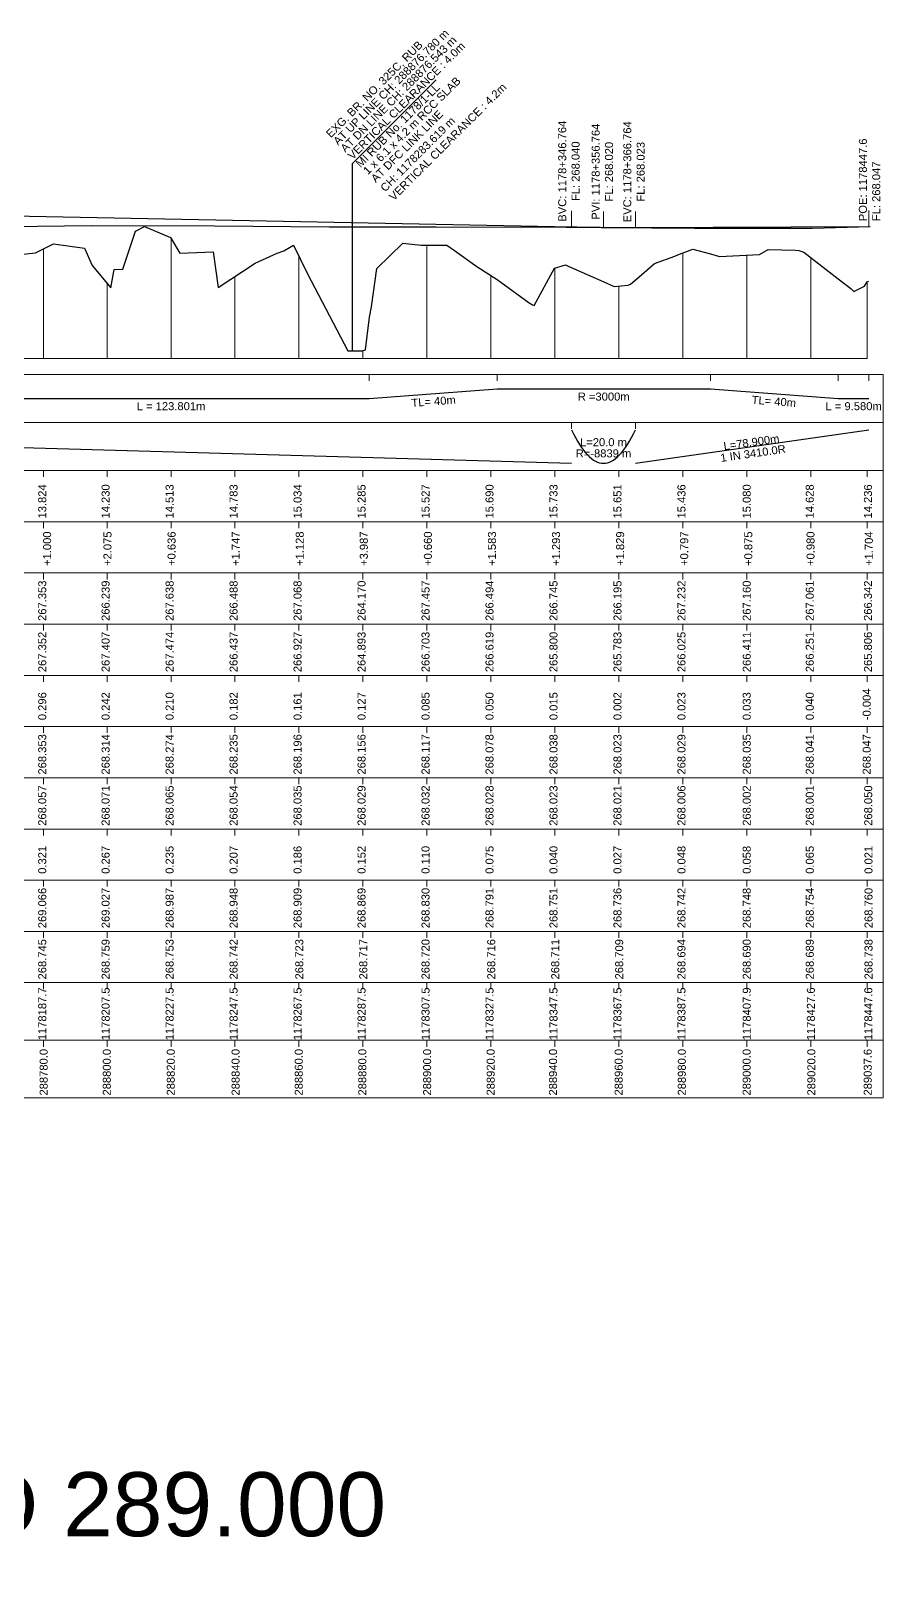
# Model space of a CAD drawing. Header units: metres. Extents: x 8131 to 21542, y -12378 to -11822.
# Drawn here: x 21275.2 to 21541.7, y -12377.9 to -11897.6 of the extents above; entities that cross this region are included whole.
import ezdxf
from ezdxf.enums import TextEntityAlignment as Align

# ---------------------------------------------------------------- set-up
doc = ezdxf.new("R2010")
doc.units = ezdxf.units.M
doc.header["$MEASUREMENT"] = 0
for name, color, linetype, lineweight in [('C-PROF-LABL-DG', 190, 'Continuous', 25), ('LS BVC-PVI-EVC TEXT', 190, 'Continuous', 0), ('LS DATUM X', 7, 'Continuous', 0), ('LS EXG IR CH', 7, 'Continuous', 0), ('LS EXG RL', 7, 'Continuous', 0), ('LS EXG. FL', 7, 'Continuous', 0), ('LS EXG. GL', 7, 'Continuous', 0), ('LS EXG. GL AT PRO. TOE', 7, 'Continuous', 0), ('LS FRAME', 7, 'Continuous', 0), ('LS PFL-EFL', 190, 'Continuous', 0), ('LS PRL-ERL', 190, 'Continuous', 0), ('LS PRO DFCC CHAINAGE', 190, 'Continuous', 0), ('LS PRO. DFCC CH', 190, 'Continuous', 0), ('LS PRO. FL', 190, 'Continuous', 0), ('LS PRO. RL', 190, 'Continuous', 0), ('LS PROFILE EXG FL', 7, 'Continuous', 25), ('LS PROFILE EXG GL', 7, 'Continuous', 30), ('LS PROFILE PRO FL', 190, 'Continuous', 30), ('LS TICKS', 7, 'Continuous', 0), ('LS TRACK CENTER', 190, 'Continuous', 0), ('Profile Grid', 7, 'Continuous', 0)]:
    doc.layers.add(name, color=color, linetype=linetype, lineweight=lineweight)
for name, color, linetype in [('LS HORIZONTAL ALIGNMENT', 190, 'Continuous'), ("LS LC'S", 7, 'Continuous'), ('LS VERTICAL ALIGNMENT', 190, 'Continuous'), ('ref text', 3, 'Continuous')]:
    doc.layers.add(name, color=color, linetype=linetype)
doc.styles.add('Arial', font='arial.ttf')
doc.styles.get("Standard").update_dxf_attribs({"font": 'arial.ttf'})
doc.styles.add('Style-Arial', font='arial.ttf')

msp = doc.modelspace()

# ---------------------------------------------------------------- linework, layer by layer
at = {"layer": 'LS BVC-PVI-EVC TEXT', "color": 190}
for p, q in [((21444.23, -11958.89), (21444.23, -11953.89)), ((21454.23, -11959.09), (21454.23, -11954.09)), ((21464.23, -11959.06), (21464.23, -11954.06)), ((21537.21, -11958.81), (21537.21, -11953.81))]:
    msp.add_line(p, q, dxfattribs=at)
at = {"layer": 'LS DATUM X', "color": 7, "linetype": 'Continuous', "lineweight": 0}
msp.add_line((21000, -12000), (21536.68, -12000), dxfattribs=at)
at = {"layer": 'LS FRAME', "color": 7, "linetype": 'Continuous', "lineweight": 0, "flags": 128}
for points in [[(20995, -12020), (21541.68, -12020), (21541.68, -12005), (20995, -12005), (20995, -12020)], [(20995, -12035), (21541.68, -12035), (21541.68, -12020), (20995, -12020), (20995, -12035)], [(20995, -12051), (21541.68, -12051), (21541.68, -12035), (20995, -12035), (20995, -12051)], [(20995, -12067), (21541.68, -12067), (21541.68, -12051), (20995, -12051), (20995, -12067)], [(20995, -12083), (21541.68, -12083), (21541.68, -12067), (20995, -12067), (20995, -12083)], [(20995, -12099), (21541.68, -12099), (21541.68, -12083), (20995, -12083), (20995, -12099)], [(20995, -12115), (21541.68, -12115), (21541.68, -12099), (20995, -12099), (20995, -12115)], [(20995, -12131), (21541.68, -12131), (21541.68, -12115), (20995, -12115), (20995, -12131)], [(20995, -12147), (21541.68, -12147), (21541.68, -12131), (20995, -12131), (20995, -12147)], [(20995, -12163), (21541.68, -12163), (21541.68, -12147), (20995, -12147), (20995, -12163)], [(20995, -12179), (21541.68, -12179), (21541.68, -12163), (20995, -12163), (20995, -12179)], [(20995, -12195), (21541.68, -12195), (21541.68, -12179), (20995, -12179), (20995, -12195)], [(20995, -12213), (21541.68, -12213), (21541.68, -12195), (20995, -12195), (20995, -12213)], [(20995, -12231), (21541.68, -12231), (21541.68, -12213), (20995, -12213), (20995, -12231)]]:
    msp.add_lwpolyline(points, close=True, dxfattribs=at)
at = {"layer": 'LS HORIZONTAL ALIGNMENT', "flags": 128}
msp.add_lwpolyline([(21000, -12013.31), (21037.76, -12016.1), (21037.76, -12016.1), (21207.95, -12016.1), (21207.95, -12016.1), (21257.95, -12012.5), (21257.95, -12012.5), (21380.96, -12012.5), (21380.96, -12012.5), (21420.96, -12009.5), (21420.96, -12009.5), (21487.63, -12009.5), (21487.63, -12009.5), (21527.63, -12012.5), (21527.63, -12012.5), (21537.21, -12012.5)], dxfattribs=at)
at = {"layer": "LS LC'S", "color": 190}
msp.add_lwpolyline([(21375.81, -11997.6), (21375.81, -11939.06), (21401.91, -11912.96)], dxfattribs=at)
at = {"layer": 'LS PROFILE EXG FL'}
msp.add_lwpolyline([(21000, -11953.07), (21023.41, -11953.99), (21053.18, -11955.39), (21080.01, -11955.39), (21107.44, -11957.56), (21149.7, -11959.24), (21187.51, -11959.69), (21220.59, -11959.61), (21251.74, -11958.93), (21294.33, -11958.44), (21332.64, -11958.57), (21368.48, -11958.9), (21401.93, -11958.85), (21442.57, -11958.95), (21482.71, -11959.26), (21519.54, -11959.28), (21537.62, -11958.77), (21537.62, -11958.77)], dxfattribs=at)
at = {"layer": 'LS PROFILE EXG GL', "flags": 128}
msp.add_lwpolyline([(21270.86, -11967.63), (21276.69, -11966.95), (21276.69, -11966.95), (21282.3, -11964.23), (21292.05, -11965.57), (21294.44, -11970.91), (21300.24, -11977.98), (21301.29, -11972.22), (21303.96, -11972.06), (21307.96, -11960.27), (21310.79, -11958.81), (21318.89, -11962.17), (21321.85, -11967.09), (21332.24, -11966.68), (21333.81, -11977.86), (21345.4, -11970.25), (21352.2, -11967.08), (21354.3, -11966.32), (21357.33, -11964.55), (21361.72, -11973.6), (21374.29, -11997.59), (21378.78, -11997.61), (21379.85, -11997.3), (21380.96, -11987.91), (21381.06, -11987.07), (21381.71, -11983.88), (21383.37, -11971.86), (21391.48, -11963.93), (21394.3, -11964.26), (21397.25, -11964.6), (21405.28, -11964.59), (21407.63, -11966.25), (21414.66, -11971.23), (21420.96, -11975.37), (21422.12, -11976.13), (21431.05, -11982.66), (21432.07, -11983.22), (21432.51, -11983.46), (21438.88, -11971.82), (21442.34, -11970.75), (21443.18, -11971.13), (21453.44, -11975.63), (21454.29, -11976.02), (21457.56, -11977.47), (21461.92, -11977.14), (21462.7, -11976.77), (21462.7, -11976.77), (21465.41, -11974.47), (21470.22, -11970.38), (21476.52, -11968.02), (21478, -11967.46), (21482.18, -11965.84), (21487.63, -11967.34), (21490.49, -11968.12), (21500.96, -11967.61), (21502.97, -11967.51), (21505.7, -11965.92), (21514.29, -11966.21), (21515.3, -11966.24), (21516.85, -11966.81), (21527.63, -11975.08), (21531.58, -11978.12), (21532.44, -11979.03), (21535.77, -11977.4), (21536.62, -11976.01), (21537.21, -11975.85)], dxfattribs=at)
at = {"layer": 'LS PROFILE PRO FL', "flags": 128}
msp.add_lwpolyline([(21078.78, -11951.7), (21444.23, -11958.89), (21444.65, -11958.9), (21445.08, -11958.91), (21445.5, -11958.92), (21445.93, -11958.92), (21446.36, -11958.93), (21446.78, -11958.94), (21447.21, -11958.95), (21447.63, -11958.95), (21448.06, -11958.96), (21448.48, -11958.97), (21448.91, -11958.97), (21449.33, -11958.98), (21449.76, -11958.98), (21450.19, -11958.99), (21450.61, -11959), (21451.04, -11959), (21451.46, -11959.01), (21451.89, -11959.01), (21452.31, -11959.01), (21452.74, -11959.02), (21453.16, -11959.02), (21453.59, -11959.03), (21454.02, -11959.03), (21454.44, -11959.03), (21454.87, -11959.04), (21455.29, -11959.04), (21455.72, -11959.04), (21456.14, -11959.05), (21456.57, -11959.05), (21456.99, -11959.05), (21457.42, -11959.05), (21457.85, -11959.05), (21458.27, -11959.06), (21458.7, -11959.06), (21459.12, -11959.06), (21459.55, -11959.06), (21459.97, -11959.06), (21460.4, -11959.06), (21460.82, -11959.06), (21461.25, -11959.06), (21461.68, -11959.06), (21462.1, -11959.06), (21462.53, -11959.06), (21462.95, -11959.06), (21463.38, -11959.06), (21463.8, -11959.06), (21464.23, -11959.06), (21537.21, -11958.81)], dxfattribs=at)
at = {"layer": 'LS TICKS', "color": 7, "linetype": 'Continuous', "lineweight": 0, "flags": 128}
for points in [[(21380.96, -12007), (21380.96, -12005)], [(21420.96, -12007), (21420.96, -12005)], [(21487.63, -12007), (21487.63, -12005)], [(21527.63, -12007), (21527.63, -12005)], [(21537.21, -12007), (21537.21, -12005)], [(21444.23, -12022), (21444.23, -12020)], [(21464.23, -12022), (21464.23, -12020)], [(21279.2, -12037), (21279.2, -12035)], [(21299.06, -12037), (21299.06, -12035)], [(21319.06, -12037), (21319.06, -12035)], [(21339.03, -12037), (21339.03, -12035)], [(21359.03, -12037), (21359.03, -12035)], [(21379.03, -12037), (21379.03, -12035)], [(21399.03, -12037), (21399.03, -12035)], [(21419.02, -12037), (21419.02, -12035)], [(21439.02, -12037), (21439.02, -12035)], [(21459.03, -12037), (21459.03, -12035)], [(21479.03, -12037), (21479.03, -12035)], [(21499.02, -12037), (21499.02, -12035)], [(21519.06, -12037), (21519.06, -12035)], [(21536.68, -12037), (21536.68, -12035)], [(21279.2, -12053), (21279.2, -12051)], [(21299.06, -12053), (21299.06, -12051)], [(21319.06, -12053), (21319.06, -12051)], [(21339.03, -12053), (21339.03, -12051)], [(21359.03, -12053), (21359.03, -12051)], [(21379.03, -12053), (21379.03, -12051)], [(21399.03, -12053), (21399.03, -12051)], [(21419.02, -12053), (21419.02, -12051)], [(21439.02, -12053), (21439.02, -12051)], [(21459.03, -12053), (21459.03, -12051)], [(21479.03, -12053), (21479.03, -12051)], [(21499.02, -12053), (21499.02, -12051)], [(21519.06, -12053), (21519.06, -12051)], [(21536.68, -12053), (21536.68, -12051)], [(21279.2, -12069), (21279.2, -12067)], [(21299.06, -12069), (21299.06, -12067)], [(21319.06, -12069), (21319.06, -12067)], [(21339.03, -12069), (21339.03, -12067)], [(21359.03, -12069), (21359.03, -12067)], [(21379.03, -12069), (21379.03, -12067)], [(21399.03, -12069), (21399.03, -12067)], [(21419.02, -12069), (21419.02, -12067)], [(21439.02, -12069), (21439.02, -12067)], [(21459.03, -12069), (21459.03, -12067)], [(21479.03, -12069), (21479.03, -12067)], [(21499.02, -12069), (21499.02, -12067)], [(21519.06, -12069), (21519.06, -12067)], [(21536.68, -12069), (21536.68, -12067)], [(21279.2, -12085), (21279.2, -12083)], [(21299.06, -12085), (21299.06, -12083)], [(21319.06, -12085), (21319.06, -12083)], [(21339.03, -12085), (21339.03, -12083)], [(21359.03, -12085), (21359.03, -12083)], [(21379.03, -12085), (21379.03, -12083)], [(21399.03, -12085), (21399.03, -12083)], [(21419.02, -12085), (21419.02, -12083)], [(21439.02, -12085), (21439.02, -12083)], [(21459.03, -12085), (21459.03, -12083)], [(21479.03, -12085), (21479.03, -12083)], [(21499.02, -12085), (21499.02, -12083)], [(21519.06, -12085), (21519.06, -12083)], [(21536.68, -12085), (21536.68, -12083)], [(21279.2, -12101), (21279.2, -12099)], [(21299.06, -12101), (21299.06, -12099)], [(21319.06, -12101), (21319.06, -12099)], [(21339.03, -12101), (21339.03, -12099)], [(21359.03, -12101), (21359.03, -12099)], [(21379.03, -12101), (21379.03, -12099)], [(21399.03, -12101), (21399.03, -12099)], [(21419.02, -12101), (21419.02, -12099)], [(21439.02, -12101), (21439.02, -12099)], [(21459.03, -12101), (21459.03, -12099)], [(21479.03, -12101), (21479.03, -12099)], [(21499.02, -12101), (21499.02, -12099)], [(21519.06, -12101), (21519.06, -12099)], [(21536.68, -12101), (21536.68, -12099)], [(21279.2, -12117), (21279.2, -12115)], [(21299.06, -12117), (21299.06, -12115)], [(21319.06, -12117), (21319.06, -12115)], [(21339.03, -12117), (21339.03, -12115)], [(21359.03, -12117), (21359.03, -12115)], [(21379.03, -12117), (21379.03, -12115)], [(21399.03, -12117), (21399.03, -12115)], [(21419.02, -12117), (21419.02, -12115)], [(21439.02, -12117), (21439.02, -12115)], [(21459.03, -12117), (21459.03, -12115)], [(21479.03, -12117), (21479.03, -12115)], [(21499.02, -12117), (21499.02, -12115)], [(21519.06, -12117), (21519.06, -12115)], [(21536.68, -12117), (21536.68, -12115)], [(21279.2, -12133), (21279.2, -12131)], [(21299.06, -12133), (21299.06, -12131)], [(21319.06, -12133), (21319.06, -12131)], [(21339.03, -12133), (21339.03, -12131)], [(21359.03, -12133), (21359.03, -12131)], [(21379.03, -12133), (21379.03, -12131)], [(21399.03, -12133), (21399.03, -12131)], [(21419.02, -12133), (21419.02, -12131)], [(21439.02, -12133), (21439.02, -12131)], [(21459.03, -12133), (21459.03, -12131)], [(21479.03, -12133), (21479.03, -12131)], [(21499.02, -12133), (21499.02, -12131)], [(21519.06, -12133), (21519.06, -12131)], [(21536.68, -12133), (21536.68, -12131)], [(21279.2, -12149), (21279.2, -12147)], [(21299.06, -12149), (21299.06, -12147)], [(21319.06, -12149), (21319.06, -12147)], [(21339.03, -12149), (21339.03, -12147)], [(21359.03, -12149), (21359.03, -12147)], [(21379.03, -12149), (21379.03, -12147)], [(21399.03, -12149), (21399.03, -12147)], [(21419.02, -12149), (21419.02, -12147)], [(21439.02, -12149), (21439.02, -12147)], [(21459.03, -12149), (21459.03, -12147)], [(21479.03, -12149), (21479.03, -12147)], [(21499.02, -12149), (21499.02, -12147)], [(21519.06, -12149), (21519.06, -12147)], [(21536.68, -12149), (21536.68, -12147)], [(21279.2, -12165), (21279.2, -12163)], [(21299.06, -12165), (21299.06, -12163)], [(21319.06, -12165), (21319.06, -12163)], [(21339.03, -12165), (21339.03, -12163)], [(21359.03, -12165), (21359.03, -12163)], [(21379.03, -12165), (21379.03, -12163)], [(21399.03, -12165), (21399.03, -12163)], [(21419.02, -12165), (21419.02, -12163)], [(21439.02, -12165), (21439.02, -12163)], [(21459.03, -12165), (21459.03, -12163)], [(21479.03, -12165), (21479.03, -12163)], [(21499.02, -12165), (21499.02, -12163)], [(21519.06, -12165), (21519.06, -12163)], [(21536.68, -12165), (21536.68, -12163)], [(21279.2, -12181), (21279.2, -12179)], [(21299.06, -12181), (21299.06, -12179)], [(21319.06, -12181), (21319.06, -12179)], [(21339.03, -12181), (21339.03, -12179)], [(21359.03, -12181), (21359.03, -12179)], [(21379.03, -12181), (21379.03, -12179)], [(21399.03, -12181), (21399.03, -12179)], [(21419.02, -12181), (21419.02, -12179)], [(21439.02, -12181), (21439.02, -12179)], [(21459.03, -12181), (21459.03, -12179)], [(21479.03, -12181), (21479.03, -12179)], [(21499.02, -12181), (21499.02, -12179)], [(21519.06, -12181), (21519.06, -12179)], [(21536.68, -12181), (21536.68, -12179)], [(21279.2, -12197), (21279.2, -12195)], [(21299.06, -12197), (21299.06, -12195)], [(21319.06, -12197), (21319.06, -12195)], [(21339.03, -12197), (21339.03, -12195)], [(21359.03, -12197), (21359.03, -12195)], [(21379.03, -12197), (21379.03, -12195)], [(21399.03, -12197), (21399.03, -12195)], [(21419.02, -12197), (21419.02, -12195)], [(21439.02, -12197), (21439.02, -12195)], [(21459.03, -12197), (21459.03, -12195)], [(21479.03, -12197), (21479.03, -12195)], [(21499.02, -12197), (21499.02, -12195)], [(21519.06, -12197), (21519.06, -12195)], [(21536.68, -12197), (21536.68, -12195)], [(21279.2, -12215), (21279.2, -12213)], [(21299.06, -12215), (21299.06, -12213)], [(21319.06, -12215), (21319.06, -12213)], [(21339.03, -12215), (21339.03, -12213)], [(21359.03, -12215), (21359.03, -12213)], [(21379.03, -12215), (21379.03, -12213)], [(21399.03, -12215), (21399.03, -12213)], [(21419.02, -12215), (21419.02, -12213)], [(21439.02, -12215), (21439.02, -12213)], [(21459.03, -12215), (21459.03, -12213)], [(21479.03, -12215), (21479.03, -12213)], [(21499.02, -12215), (21499.02, -12213)], [(21519.06, -12215), (21519.06, -12213)], [(21536.68, -12215), (21536.68, -12213)]]:
    msp.add_lwpolyline(points, dxfattribs=at)
at = {"layer": 'LS VERTICAL ALIGNMENT', "flags": 128}
for points in [[(21078.78, -12022.25), (21444.23, -12032.75)], [(21444.23, -12022.25), (21444.85, -12023.52), (21445.48, -12024.71), (21446.1, -12025.82), (21446.73, -12026.84), (21447.35, -12027.79), (21447.98, -12028.65), (21448.6, -12029.43), (21449.23, -12030.13), (21449.85, -12030.74), (21450.48, -12031.27), (21451.1, -12031.72), (21451.73, -12032.09), (21452.35, -12032.38), (21452.98, -12032.59), (21453.6, -12032.71), (21454.85, -12032.71), (21455.48, -12032.59), (21456.1, -12032.38), (21456.73, -12032.09), (21457.35, -12031.72), (21457.98, -12031.27), (21458.6, -12030.74), (21459.23, -12030.13), (21459.85, -12029.43), (21460.48, -12028.65), (21461.1, -12027.79), (21461.73, -12026.84), (21462.35, -12025.82), (21462.98, -12024.71), (21463.6, -12023.52), (21464.23, -12022.25)], [(21464.23, -12032.75), (21537.21, -12022.25)]]:
    msp.add_lwpolyline(points, dxfattribs=at)
at = {"layer": 'Profile Grid', "flags": 128}
for points in [[(21319.06, -12000), (21319.06, -11962.45)], [(21399.03, -12000), (21399.03, -11964.6)], [(21279.2, -12000), (21279.2, -11965.73)], [(21359.03, -12000), (21359.03, -11968.06)], [(21479.03, -12000), (21479.03, -11967.06)], [(21499.02, -12000), (21499.02, -11967.7)], [(21519.06, -12000), (21519.06, -11968.51)], [(21339.03, -12000), (21339.03, -11974.43)], [(21419.02, -12000), (21419.02, -11974.09)], [(21439.02, -12000), (21439.02, -11971.78)], [(21299.06, -12000), (21299.06, -11976.54)], [(21459.03, -12000), (21459.03, -11977.36)], [(21536.68, -12000), (21536.68, -11976)], [(21379.03, -12000), (21379.03, -11997.54)]]:
    msp.add_lwpolyline(points, dxfattribs=at)

# ---------------------------------------------------------------- texts
at = {"layer": 'C-PROF-LABL-DG', "color": 190, "linetype": 'Continuous', "lineweight": 25, "char_height": 2.5, "attachment_point": 5, "rotation": 90, "style": 'Arial'}
for s, insert in [('BVC: 1178+346.764\\PFL: 268.040', (21443.44, -11941.5)), ('EVC: 1178+366.764\\PFL: 268.023', (21463.77, -11941.67)), ('PVI: 1178+356.764\\PFL: 268.020', (21453.89, -11941.64))]:
    msp.add_mtext(s, dxfattribs=dict(at, insert=insert))
at = {"layer": 'C-PROF-LABL-DG', "color": 190, "linetype": 'Continuous', "lineweight": 25, "insert": (21537.41, -11943.77), "char_height": 2.5, "width": 26.674, "attachment_point": 5, "rotation": 90, "style": 'Arial'}
msp.add_mtext('\\pxql;POE: 1178447.6\\PFL: 268.047', dxfattribs=at)
at = {"layer": 'LS EXG IR CH', "lineweight": 0, "style": 'Style-Arial'}
for s, p in [('288780.0', (21279.23, -12215.7)), ('288800.0', (21298.97, -12215.7)), ('288820.0', (21318.97, -12215.7)), ('288840.0', (21339.23, -12215.7)), ('288860.0', (21358.97, -12215.7)), ('288880.0', (21378.84, -12215.7)), ('288900.0', (21399.1, -12215.7)), ('288920.0', (21418.97, -12215.7)), ('288940.0', (21438.45, -12215.7)), ('288960.0', (21458.97, -12215.7)), ('288980.0', (21478.71, -12215.7)), ('289000.0', (21498.97, -12215.7)), ('289020.0', (21519.2, -12215.7)), ('289037.6', (21536.82, -12215.7))]:
    msp.add_text(s, height=2.5, rotation=90, dxfattribs=at).set_placement(p, align=Align.MIDDLE_RIGHT)
at = {"layer": 'LS EXG RL', "style": 'Style-Arial'}
for s, p in [('268.745', (21280.05, -12194)), ('268.759', (21299.85, -12194)), ('268.753', (21319.85, -12194)), ('268.742', (21339.85, -12194)), ('268.723', (21360.39, -12194)), ('268.717', (21380.39, -12194)), ('268.720', (21399.85, -12194)), ('268.716', (21420.39, -12194)), ('268.711', (21440.39, -12194)), ('268.709', (21460.39, -12194)), ('268.694', (21479.85, -12194)), ('268.690', (21500.25, -12194)), ('268.689', (21519.95, -12194)), ('268.738', (21538.32, -12194))]:
    msp.add_text(s, height=2.5, rotation=90, dxfattribs=at).set_placement(p)
at = {"layer": 'LS EXG. FL', "style": 'Style-Arial'}
for s, p in [('268.057', (21280.05, -12146)), ('268.071', (21299.85, -12146)), ('268.065', (21319.85, -12146)), ('268.054', (21339.85, -12146)), ('268.035', (21359.85, -12146)), ('268.029', (21379.85, -12146)), ('268.032', (21399.85, -12146)), ('268.028', (21419.85, -12146)), ('268.023', (21439.85, -12146)), ('268.021', (21459.85, -12146)), ('268.006', (21479.85, -12146)), ('268.002', (21500.25, -12146)), ('268.001', (21519.95, -12146)), ('268.050', (21538.23, -12146))]:
    msp.add_text(s, height=2.5, rotation=90, dxfattribs=at).set_placement(p)
at = {"layer": 'LS EXG. GL', "style": 'Style-Arial'}
for s, p in [('267.353', (21280.05, -12082)), ('266.239', (21299.85, -12082)), ('267.638', (21319.85, -12082)), ('266.488', (21339.85, -12082)), ('267.068', (21359.85, -12082)), ('264.170', (21379.85, -12082)), ('267.457', (21399.85, -12082)), ('266.494', (21419.85, -12082)), ('266.745', (21439.85, -12082)), ('266.195', (21459.85, -12082)), ('267.232', (21479.85, -12082)), ('267.160', (21500.25, -12082)), ('267.061', (21519.95, -12082)), ('266.342', (21538.14, -12082))]:
    msp.add_text(s, height=2.5, rotation=90, dxfattribs=at).set_placement(p)
at = {"layer": 'LS EXG. GL AT PRO. TOE', "style": 'Style-Arial'}
for s, p in [('267.352', (21280.05, -12098)), ('267.407', (21299.85, -12098)), ('267.474', (21319.85, -12098)), ('266.437', (21339.85, -12098)), ('266.927', (21359.85, -12098)), ('264.893', (21379.85, -12098)), ('266.703', (21399.85, -12098)), ('266.619', (21419.85, -12098)), ('265.800', (21439.85, -12098)), ('265.783', (21459.85, -12098)), ('266.025', (21479.85, -12098)), ('266.411', (21500.25, -12098)), ('266.251', (21519.95, -12098)), ('265.806', (21538.14, -12098))]:
    msp.add_text(s, height=2.5, rotation=90, dxfattribs=at).set_placement(p)
at = {"layer": 'LS HORIZONTAL ALIGNMENT', "char_height": 2.5, "attachment_point": 5, "line_spacing_factor": 0.6, "style": 'Style-Arial'}
for insert, rotation in [((21401.11, -12013.41), 4.2892), ((21507.48, -12013.41), 355.7108)]:
    msp.add_mtext('TL= 40m', dxfattribs=dict(at, insert=insert, rotation=rotation))
for s, insert in [('R =3000m', (21454.29, -12011.92)), ('L = 123.801m', (21319.06, -12014.92)), ('L = 9.580m', (21532.42, -12014.92))]:
    msp.add_mtext(s, dxfattribs=dict(at, insert=insert))
at = {"layer": "LS LC'S"}
for s, p in [('AT UP LINE CH: 288876.780 m', (21371.26, -11933.52)), ('EXG. BR. NO. 325C, RUB', (21368.99, -11931.24)), ('AT DN LINE CH: 288876.543 m', (21373.54, -11935.79)), ('VERTICAL CLEARANCE : 4.0m ', (21375.81, -11938.06))]:
    msp.add_text(s, height=2.5, rotation=45, dxfattribs=at).set_placement(p)
at = {"layer": "LS LC'S", "color": 190}
for s, p in [('1 x 6.1 x 4.2 m RCC SLAB', (21380.6, -11942.77)), ('MI RUB No. 1178/1-LL', (21378.31, -11940.56)), ('VERTICAL CLEARANCE : 4.2m ', (21388.71, -11950.92))]:
    msp.add_text(s, height=2.5, rotation=45, dxfattribs=at).set_placement(p)
at = {"layer": "LS LC'S", "color": 190, "insert": (21381.28, -11943.42), "char_height": 2.5, "width": 61.3197, "attachment_point": 1, "rotation": 45}
msp.add_mtext('\\pxsm1;AT DFC LINK LINE \\PCH: 1178283.619 m', dxfattribs=at)
at = {"layer": 'LS PFL-EFL', "style": 'Style-Arial'}
for s, p in [('-0.004', (21537.75, -12113)), ('0.296', (21280.05, -12113)), ('0.242', (21299.85, -12113)), ('0.210', (21319.85, -12113)), ('0.182', (21339.85, -12113)), ('0.161', (21359.85, -12113)), ('0.127', (21379.85, -12113)), ('0.085', (21399.85, -12113)), ('0.050', (21419.85, -12113)), ('0.015', (21439.85, -12113)), ('0.002', (21459.85, -12113)), ('0.023', (21479.85, -12113)), ('0.033', (21500.25, -12113)), ('0.040', (21519.95, -12113))]:
    msp.add_text(s, height=2.5, rotation=90, dxfattribs=at).set_placement(p)
at = {"layer": 'LS PRL-ERL', "style": 'Style-Arial'}
for s, p in [('0.110', (21399.85, -12161)), ('0.040', (21439.85, -12161)), ('0.321', (21280.05, -12161)), ('0.267', (21299.85, -12161)), ('0.235', (21319.85, -12161)), ('0.207', (21339.85, -12161)), ('0.186', (21359.85, -12161)), ('0.152', (21379.85, -12161)), ('0.075', (21419.85, -12161)), ('0.027', (21459.85, -12161)), ('0.048', (21479.85, -12161)), ('0.058', (21500.25, -12161)), ('0.065', (21519.95, -12161)), ('0.021', (21538.31, -12161))]:
    msp.add_text(s, height=2.5, rotation=90, dxfattribs=at).set_placement(p)
at = {"layer": 'LS PRO DFCC CHAINAGE', "style": 'Style-Arial'}
for s, p in [('+1.000', (21281.57, -12064.82)), ('+2.075', (21300.44, -12064.82)), ('+0.636', (21320.47, -12064.82)), ('+1.747', (21340.5, -12064.82)), ('+1.128', (21360.53, -12064.82)), ('+3.987', (21380.56, -12064.82)), ('+0.660', (21400.59, -12064.82)), ('+1.583', (21420.62, -12064.82)), ('+1.293', (21440.65, -12064.82)), ('+1.829', (21460.68, -12064.82)), ('+0.797', (21480.71, -12064.82)), ('+0.875', (21500.74, -12064.82)), ('+0.980', (21520.19, -12064.82)), ('+1.704', (21538.41, -12064.82))]:
    msp.add_text(s, height=2.5, rotation=90, dxfattribs=at).set_placement(p)
at = {"layer": 'LS PRO. DFCC CH', "style": 'Style-Arial'}
for s, p in [('1178187.7', (21280.05, -12213)), ('1178207.5', (21299.85, -12213)), ('1178227.5', (21319.85, -12213)), ('1178247.5', (21339.85, -12213)), ('1178267.5', (21359.85, -12213)), ('1178287.5', (21379.85, -12213)), ('1178307.5', (21399.85, -12213)), ('1178327.5', (21419.85, -12213)), ('1178347.5', (21439.85, -12213)), ('1178367.5', (21459.85, -12213)), ('1178387.5', (21479.85, -12213)), ('1178407.9', (21500.25, -12213)), ('1178427.6', (21520.29, -12213)), ('1178447.6', (21538.26, -12213))]:
    msp.add_text(s, height=2.5, rotation=90, dxfattribs=at).set_placement(p)
at = {"layer": 'LS PRO. FL', "style": 'Style-Arial'}
for s, p in [('268.353', (21280.05, -12130)), ('268.314', (21299.85, -12130)), ('268.274', (21319.85, -12130)), ('268.235', (21339.85, -12130)), ('268.196', (21359.85, -12130)), ('268.156', (21379.85, -12130)), ('268.117', (21399.85, -12130)), ('268.078', (21419.85, -12130)), ('268.038', (21439.85, -12130)), ('268.023', (21459.85, -12130)), ('268.029', (21479.85, -12130)), ('268.035', (21500.25, -12130)), ('268.041', (21519.95, -12130)), ('268.047', (21537.75, -12130))]:
    msp.add_text(s, height=2.5, rotation=90, dxfattribs=at).set_placement(p)
at = {"layer": 'LS PRO. RL', "style": 'Style-Arial'}
for s, p in [('269.066', (21280.05, -12178)), ('269.027', (21299.85, -12178)), ('268.987', (21319.85, -12178)), ('268.948', (21339.85, -12178)), ('268.909', (21359.85, -12178)), ('268.869', (21379.85, -12178)), ('268.830', (21399.85, -12178)), ('268.791', (21419.85, -12178)), ('268.751', (21439.85, -12178)), ('268.736', (21459.85, -12178)), ('268.742', (21479.85, -12178)), ('268.748', (21500.25, -12178)), ('268.754', (21519.95, -12178)), ('268.760', (21538.32, -12178))]:
    msp.add_text(s, height=2.5, rotation=90, dxfattribs=at).set_placement(p)
at = {"layer": 'LS TRACK CENTER', "style": 'Style-Arial'}
for s, p in [('13.824', (21280.05, -12050)), ('14.230', (21299.85, -12050)), ('14.513', (21319.85, -12050)), ('14.783', (21339.85, -12050)), ('15.034', (21359.85, -12050)), ('15.285', (21379.85, -12050)), ('15.527', (21399.85, -12050)), ('15.690', (21419.85, -12050)), ('15.733', (21439.85, -12050)), ('15.651', (21459.85, -12050)), ('15.436', (21479.85, -12050)), ('15.080', (21500.25, -12050)), ('14.628', (21519.95, -12050)), ('14.236', (21538.14, -12050))]:
    msp.add_text(s, height=2.5, rotation=90, dxfattribs=at).set_placement(p)
at = {"layer": 'LS VERTICAL ALIGNMENT', "insert": (21454.23, -12027.92), "char_height": 2.5, "attachment_point": 5, "line_spacing_factor": 0.84, "style": 'Style-Arial'}
msp.add_mtext('L=20.0 m\\PR=-8839 m', dxfattribs=at)
at = {"layer": 'LS VERTICAL ALIGNMENT', "insert": (21500.72, -12027.92), "char_height": 2.5, "attachment_point": 5, "rotation": 8.1875, "line_spacing_factor": 0.84, "style": 'Style-Arial'}
msp.add_mtext('L=78.900m\\P1 IN 3410.0R', dxfattribs=at)
at = {"layer": 'ref text', "color": 3, "insert": (21130, -12368.23), "char_height": 20, "width": 256.3165, "attachment_point": 7, "bg_fill": 3, "box_fill_scale": 1.5, "bg_fill_color": 256, "bg_fill_transparency": 0}
msp.add_mtext('288.500 TO 289.000', dxfattribs=at)

doc.saveas('drawing.dxf')
